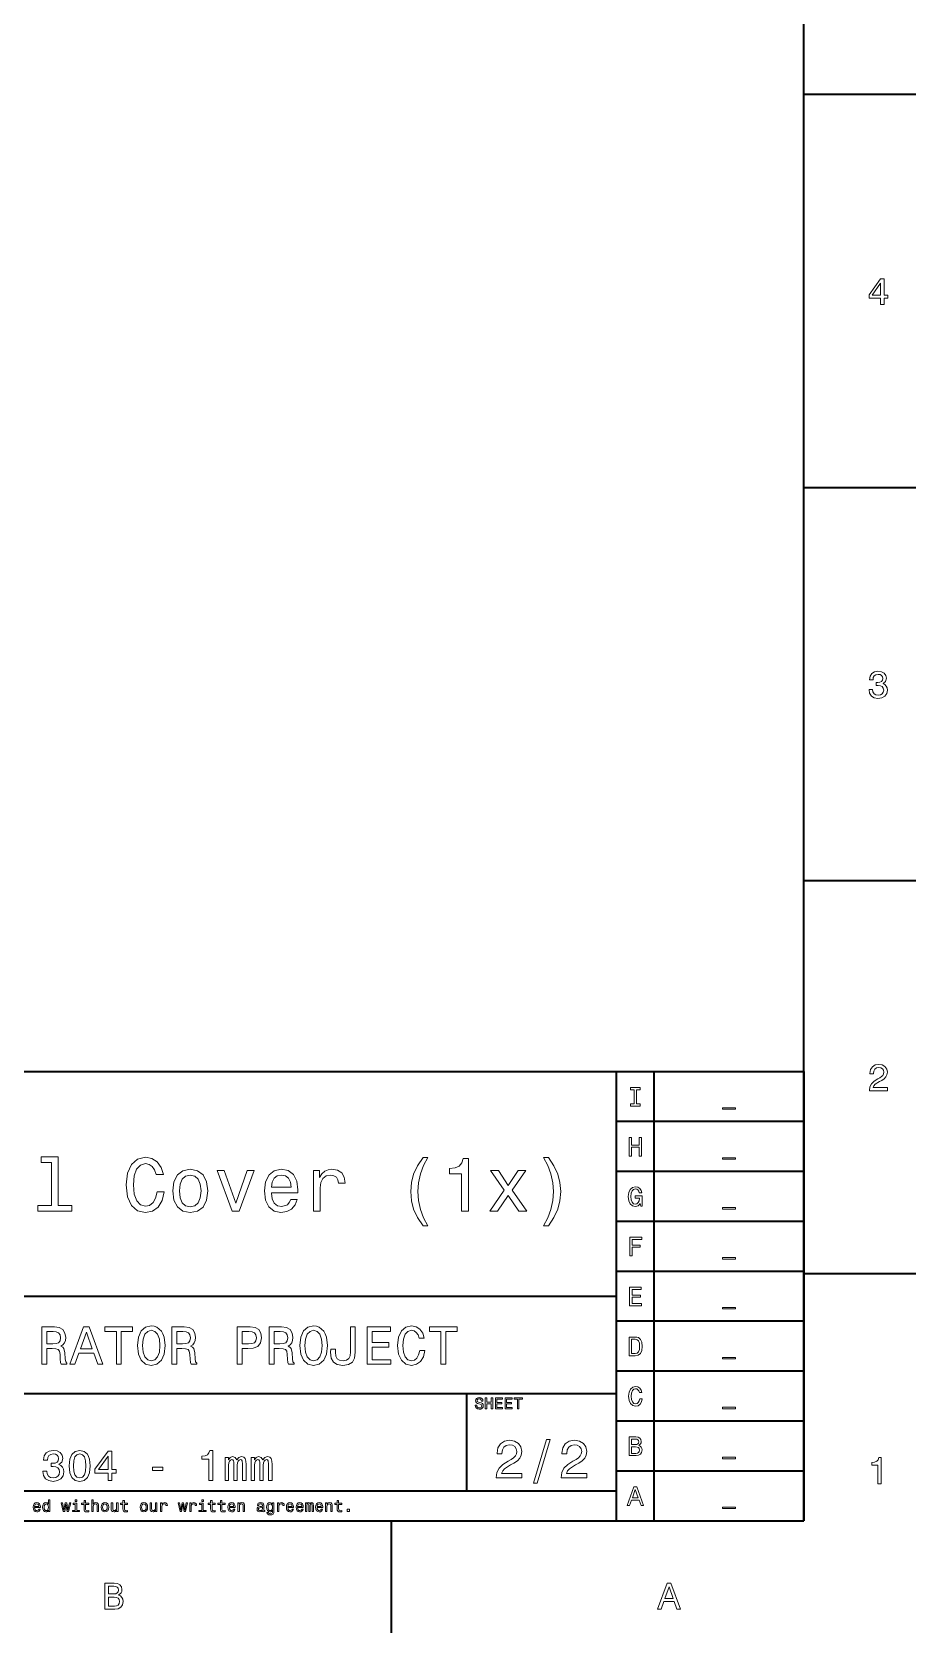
# Model space of a CAD drawing. Extents: x 0 to 1189, y 0 to 841.
# Drawn here: x 1065.9 to 1184, y 5 to 218.8 of the extents above; entities that cross this region are included whole.
import ezdxf

# ---------------------------------------------------------------- set-up
doc = ezdxf.new("R2010")
doc.units = 0

msp = doc.modelspace()

# ---------------------------------------------------------------- linework, layer by layer
at = {"color": 7, "lineweight": 35}
for p, q in [((1169, 20), (1169, 821)), ((979, 80), (1169, 80)), ((1144, 20), (1144, 80)), ((1149, 20), (1149, 80)), ((1169, 80), (1169, 20)), ((1144, 73.333336), (1169, 73.333336)), ((1144, 66.666664), (1169, 66.666664)), ((1144, 60), (1169, 60)), ((1144, 53.333332), (1169, 53.333332)), ((979, 50), (1144, 50)), ((1144, 46.666668), (1169, 46.666668)), ((1144, 40), (1169, 40)), ((979, 37), (1144, 37)), ((1144, 33.333332), (1169, 33.333332)), ((1144, 26.666666), (1169, 26.666666)), ((979, 24), (1144, 24)), ((20, 20), (1169, 20)), ((979, 20), (1169, 20))]:
    msp.add_line(p, q, dxfattribs=at)
at = {"color": 7, "lineweight": 35, "ltscale": 0.375}
for p, q in [((1169, 210.5), (1184, 210.5)), ((1169, 158), (1184, 158)), ((1169, 105.5), (1184, 105.5)), ((1169, 53), (1184, 53)), ((1113.900024, 20), (1113.900024, 5))]:
    msp.add_line(p, q, dxfattribs=at)
at = {"color": 7, "lineweight": 35, "ltscale": 0.325}
msp.add_line((1124, 24), (1124, 37), dxfattribs=at)
at = {"color": 7, "lineweight": 13}
for points in [[(1179.277344, 182.416794), (1179.731201, 182.416794), (1179.731201, 183.284225), (1180.230469, 183.284225), (1180.230469, 183.687683), (1179.731201, 183.687683), (1179.731201, 185.841141), (1179.272339, 185.841141), (1177.739136, 183.728027), (1177.739136, 183.284225), (1179.277344, 183.284225)], [(1178.16272, 183.687683), (1179.277344, 185.256134), (1179.277344, 183.687683)], [(1177.729004, 131.01622), (1177.729004, 130.980911), (1177.809692, 130.496765), (1178.046753, 130.133652), (1178.419922, 129.901657), (1178.914185, 129.815933), (1179.438721, 129.901657), (1179.832031, 130.123566), (1180.084229, 130.476593), (1180.175049, 130.930481), (1180.134644, 131.228027), (1180.023682, 131.470108), (1179.842163, 131.656708), (1179.600098, 131.792877), (1179.927856, 132.065216), (1180.043945, 132.498932), (1179.968262, 132.892303), (1179.751343, 133.18985), (1179.398315, 133.37645), (1178.914185, 133.442017), (1178.460327, 133.361313), (1178.112305, 133.13942), (1177.885376, 132.786392), (1177.809692, 132.317368), (1177.809692, 132.282074), (1178.258545, 132.282074), (1178.29895, 132.604828), (1178.430054, 132.836823), (1178.641846, 132.978027), (1178.939453, 133.028473), (1179.20166, 132.988113), (1179.393311, 132.882217), (1179.509277, 132.710739), (1179.554688, 132.47876), (1179.509277, 132.231628), (1179.388306, 132.065216), (1179.176514, 131.96434), (1178.889038, 131.934082), (1178.692261, 131.939133), (1178.692261, 131.54071), (1178.939453, 131.550797), (1179.257202, 131.505417), (1179.494141, 131.384369), (1179.635376, 131.187683), (1179.685791, 130.930481), (1179.630371, 130.63797), (1179.484131, 130.421112), (1179.252075, 130.284943), (1178.944458, 130.239563), (1178.626709, 130.289993), (1178.394775, 130.441284), (1178.248535, 130.683365), (1178.192993, 131.01622)], [(1177.769409, 77.416786), (1180.175049, 77.416786), (1180.175049, 77.850502), (1178.273682, 77.850502), (1178.379639, 78.087532), (1178.561157, 78.284218), (1179.120972, 78.642288), (1179.418579, 78.793587), (1179.751343, 79.010445), (1179.988403, 79.262604), (1180.124634, 79.560158), (1180.175049, 79.898056), (1180.089233, 80.321686), (1179.852295, 80.654541), (1179.489136, 80.866356), (1179.020142, 80.942001), (1178.536011, 80.85627), (1178.167847, 80.619232), (1177.930786, 80.240997), (1177.850098, 79.741714), (1177.850098, 79.671112), (1178.309082, 79.671112), (1178.309082, 79.711456), (1178.35437, 80.054398), (1178.490601, 80.306557), (1178.707397, 80.467941), (1178.994873, 80.523415), (1179.287354, 80.472984), (1179.504272, 80.346901), (1179.645508, 80.150215), (1179.695923, 79.903099), (1179.660645, 79.671112), (1179.564819, 79.474426), (1179.403442, 79.302956), (1179.181519, 79.151657), (1178.883911, 78.990273), (1178.389771, 78.677589), (1178.041748, 78.344742), (1177.834961, 77.941284), (1177.769409, 77.431915)], [(1146.334229, 75.659821), (1145.873169, 75.659821), (1145.873169, 75.357224), (1147.126709, 75.357224), (1147.126709, 75.659821), (1146.665649, 75.659821), (1146.665649, 77.554626), (1147.126709, 77.554626), (1147.126709, 77.857224), (1145.873169, 77.857224), (1145.873169, 77.554626), (1146.334229, 77.554626)], [(1158.132568, 75.140724), (1158.132568, 74.938995), (1159.867432, 74.938995), (1159.867432, 75.140724)], [(1145.664185, 68.690559), (1145.999268, 68.690559), (1145.999268, 69.864914), (1147.00061, 69.864914), (1147.00061, 68.690559), (1147.332031, 68.690559), (1147.332031, 71.190559), (1147.00061, 71.190559), (1147.00061, 70.171104), (1145.999268, 70.171104), (1145.999268, 71.190559), (1145.664185, 71.190559)], [(1068.49707, 67.829247), (1068.49707, 62.079971), (1066.671387, 62.079971), (1066.671387, 61.333572), (1071.200317, 61.333572), (1071.200317, 62.079971), (1069.384766, 62.079971), (1069.384766, 68.575645), (1067.105225, 68.575645), (1067.105225, 67.829247)], [(1082.5979, 63.935879), (1082.39624, 63.088615), (1082.063354, 62.483429), (1081.599365, 62.110229), (1081.054688, 61.989193), (1080.39917, 62.17075), (1079.884766, 62.715416), (1079.541748, 63.603024), (1079.430786, 64.833572), (1079.541748, 66.054031), (1079.874634, 66.951729), (1080.389038, 67.496399), (1081.054688, 67.688042), (1081.53894, 67.587173), (1081.952393, 67.304756), (1082.275146, 66.850861), (1082.49707, 66.225502), (1083.455322, 66.225502), (1083.15271, 67.183716), (1082.628174, 67.909943), (1081.912109, 68.363831), (1081.054688, 68.525215), (1079.985596, 68.273056), (1079.168579, 67.567001), (1078.644043, 66.407059), (1078.462524, 64.833572), (1078.644043, 63.260086), (1079.168579, 62.100143), (1079.985596, 61.384007), (1081.054688, 61.14193), (1081.992798, 61.333572), (1082.749268, 61.868156), (1083.283813, 62.745678), (1083.566284, 63.935879)], [(1118.132568, 59.386887), (1118.767944, 59.386887), (1118.193115, 60.456051), (1117.789551, 61.575645), (1117.537476, 62.755764), (1117.456787, 63.945965), (1117.537476, 65.136169), (1117.789551, 66.306198), (1118.193115, 67.435875), (1118.767944, 68.505043), (1118.132568, 68.505043), (1117.39624, 67.395531), (1116.881836, 66.296112), (1116.579224, 65.146255), (1116.488403, 63.945965), (1116.579224, 62.735588), (1116.881836, 61.595821), (1117.39624, 60.496395)], [(1134.886108, 59.386887), (1135.612305, 60.496395), (1136.126709, 61.595821), (1136.429321, 62.735588), (1136.530273, 63.945965), (1136.429321, 65.146255), (1136.126709, 66.296112), (1135.612305, 67.395531), (1134.886108, 68.505043), (1134.250732, 68.505043), (1134.815552, 67.435875), (1135.218994, 66.306198), (1135.46106, 65.136169), (1135.55188, 63.945965), (1135.46106, 62.755764), (1135.218994, 61.575645), (1134.80542, 60.456051), (1134.250732, 59.386887)], [(1158.132568, 68.47406), (1158.132568, 68.272331), (1159.867432, 68.272331), (1159.867432, 68.47406)], [(1084.685913, 64.036743), (1084.84729, 62.806194), (1085.311157, 61.898415), (1086.047485, 61.333572), (1087.036011, 61.14193), (1088.014404, 61.333572), (1088.750732, 61.888329), (1089.214722, 62.796108), (1089.386108, 64.036743), (1089.214722, 65.267288), (1088.750732, 66.185158), (1088.014404, 66.739914), (1087.036011, 66.941643), (1086.047485, 66.739914), (1085.311157, 66.175072), (1084.84729, 65.267288)], [(1092.644043, 61.333572), (1093.582153, 61.333572), (1095.559082, 66.75), (1094.641235, 66.75), (1093.118164, 62.382565), (1091.564819, 66.75), (1090.636841, 66.75)], [(1097.868896, 63.78458), (1101.419312, 63.78458), (1101.429321, 64.198128), (1101.267944, 65.35807), (1100.824219, 66.225502), (1100.118164, 66.75), (1099.180054, 66.941643), (1098.262207, 66.739914), (1097.556152, 66.175072), (1097.102295, 65.257202), (1096.940918, 64.046829), (1097.092163, 62.806194), (1097.546143, 61.898415), (1098.242065, 61.333572), (1099.14978, 61.14193), (1099.936523, 61.273052), (1100.582153, 61.615993), (1101.056152, 62.160664), (1101.328491, 62.886887), (1100.450928, 62.886887), (1100.269409, 62.483429), (1100.007202, 62.180836), (1099.260742, 61.938759), (1098.685791, 62.049709), (1098.252197, 62.402737), (1097.969727, 62.977665), (1097.868896, 63.754322)], [(1103.49707, 61.333572), (1104.384644, 61.333572), (1104.384644, 64.430115), (1104.475464, 65.176514), (1104.747803, 65.71109), (1105.19165, 66.033859), (1105.786743, 66.144814), (1106.230469, 66.074203), (1106.563354, 65.872475), (1106.765137, 65.529541), (1106.835693, 65.065559), (1107.733398, 65.065559), (1107.612305, 65.882561), (1107.279541, 66.467575), (1106.724731, 66.820602), (1105.968262, 66.941643), (1105.453857, 66.860947), (1105.01001, 66.659218), (1104.616699, 66.316284), (1104.303955, 65.852303), (1104.303955, 66.75), (1103.49707, 66.75)], [(1123.286743, 61.333572), (1124.20459, 61.333572), (1124.20459, 68.384003), (1123.518677, 68.384003), (1123.337158, 67.76873), (1122.973999, 67.355186), (1122.419312, 67.113113), (1121.65271, 67.032417), (1121.65271, 66.316284), (1123.286743, 66.316284)], [(1128.0979, 61.333572), (1129.489868, 63.441643), (1130.922119, 61.333572), (1131.991333, 61.333572), (1130.054688, 64.127518), (1131.880371, 66.75), (1130.851563, 66.75), (1129.530273, 64.783142), (1128.208862, 66.75), (1127.159912, 66.75), (1128.955322, 64.117432), (1127.059082, 61.333572)], [(1085.593628, 64.046829), (1085.684448, 64.954613), (1085.966797, 65.610229), (1086.420776, 66.013687), (1087.036011, 66.1549), (1087.641235, 66.013687), (1088.095093, 65.620316), (1088.377441, 64.954613), (1088.478394, 64.046829), (1088.377441, 63.12896), (1088.095093, 62.463257), (1087.641235, 62.059795), (1087.036011, 61.928673), (1086.420776, 62.059795), (1085.966797, 62.463257), (1085.684448, 63.12896)], [(1097.868896, 64.530975), (1097.979736, 65.226944), (1098.252197, 65.741356), (1098.665649, 66.054031), (1099.210327, 66.164986), (1099.744873, 66.054031), (1100.158447, 65.741356), (1100.410645, 65.226944), (1100.501465, 64.530975)], [(1147.15918, 62.35891), (1147.220459, 62.023895), (1147.400513, 62.023895), (1147.400513, 63.37476), (1146.489136, 63.37476), (1146.489136, 63.068565), (1147.051147, 63.068565), (1147.051147, 63.046951), (1147.007813, 62.715538), (1146.892578, 62.470581), (1146.716064, 62.315681), (1146.496338, 62.265251), (1146.251343, 62.33009), (1146.060425, 62.524616), (1145.937988, 62.845222), (1145.894775, 63.284702), (1145.934326, 63.720581), (1146.056885, 64.041183), (1146.251343, 64.23571), (1146.514404, 64.304153), (1146.694458, 64.268135), (1146.842163, 64.167267), (1146.950195, 63.997959), (1147.011475, 63.771015), (1147.368042, 63.771015), (1147.274414, 64.116837), (1147.0979, 64.376198), (1146.849365, 64.534698), (1146.536011, 64.592339), (1146.125244, 64.502281), (1145.815552, 64.239311), (1145.617432, 63.825047), (1145.54895, 63.273895), (1145.617432, 62.719139), (1145.815552, 62.304874), (1146.1073, 62.041908), (1146.474731, 61.955452), (1146.680054, 61.984268), (1146.86377, 62.056316), (1147.022217, 62.182396)], [(1158.132568, 61.807396), (1158.132568, 61.605667), (1159.867432, 61.605667), (1159.867432, 61.807396)], [(1145.761475, 55.357231), (1146.096436, 55.357231), (1146.096436, 56.506367), (1147.148315, 56.506367), (1147.148315, 56.805359), (1146.096436, 56.805359), (1146.096436, 57.554638), (1147.389771, 57.554638), (1147.389771, 57.857231), (1145.761475, 57.857231)], [(1158.132568, 55.140732), (1158.132568, 54.939003), (1159.867432, 54.939003), (1159.867432, 55.140732)], [(1145.743408, 48.690563), (1147.328491, 48.690563), (1147.328491, 48.993156), (1146.074829, 48.993156), (1146.074829, 49.839699), (1147.191528, 49.839699), (1147.191528, 50.138691), (1146.074829, 50.138691), (1146.074829, 50.88797), (1147.299683, 50.88797), (1147.299683, 51.190563), (1145.743408, 51.190563)], [(1158.132568, 48.474064), (1158.132568, 48.272335), (1159.867432, 48.272335), (1159.867432, 48.474064)], [(1067.213257, 40.881123), (1067.883301, 40.881123), (1067.883301, 42.992073), (1068.567749, 42.992073), (1069.072021, 42.970459), (1069.389038, 42.869595), (1069.562012, 42.631844), (1069.634033, 42.206772), (1069.670044, 41.558357), (1069.713257, 41.133286), (1069.799805, 40.881123), (1070.556274, 40.881123), (1070.556274, 41.018009), (1070.390503, 41.219738), (1070.332886, 41.594379), (1070.282471, 42.401295), (1070.160034, 42.999279), (1069.994263, 43.1866), (1069.734863, 43.323486), (1070.023071, 43.503601), (1070.224854, 43.755764), (1070.354492, 44.072765), (1070.397705, 44.454609), (1070.296875, 45.059795), (1070.008667, 45.513687), (1069.533203, 45.787464), (1068.884766, 45.881123), (1067.213257, 45.881123)], [(1068.697388, 45.26873), (1069.136963, 45.225502), (1069.446777, 45.088615), (1069.641235, 44.836452), (1069.706055, 44.440201), (1069.634033, 44.022331), (1069.439575, 43.770172), (1069.108154, 43.640488), (1068.654175, 43.604465), (1067.883301, 43.604465), (1067.883301, 45.26873)], [(1070.966919, 40.881123), (1071.629761, 40.881123), (1072.15564, 42.350864), (1074.151367, 42.350864), (1074.677246, 40.881123), (1075.354492, 40.881123), (1073.524536, 45.888329), (1072.789673, 45.888329)], [(1072.38623, 42.963257), (1073.157104, 45.167866), (1073.927979, 42.963257)], [(1077.162842, 40.881123), (1077.825684, 40.881123), (1077.825684, 45.275936), (1079.338623, 45.275936), (1079.338623, 45.881123), (1075.6427, 45.881123), (1075.6427, 45.275936), (1077.162842, 45.275936)], [(1079.979858, 43.381123), (1080.109497, 42.257202), (1080.484131, 41.428673), (1081.067749, 40.917145), (1081.831421, 40.744236), (1082.587891, 40.917145), (1083.178711, 41.428673), (1083.546143, 42.257202), (1083.682983, 43.381123), (1083.546143, 44.497837), (1083.387695, 44.951729), (1083.178711, 45.326366), (1082.587891, 45.837894), (1082.227661, 45.967579), (1081.831421, 46.018009), (1081.060547, 45.837894), (1080.476929, 45.333572), (1080.109497, 44.505043)], [(1080.671509, 43.381123), (1080.750732, 44.25288), (1080.988525, 44.894089), (1081.355957, 45.283138), (1081.831421, 45.420029), (1082.299805, 45.283138), (1082.667236, 44.886887), (1082.904907, 44.245674), (1082.991333, 43.381123), (1082.904907, 42.509365), (1082.667236, 41.868153), (1082.299805, 41.479107), (1081.831421, 41.349422), (1081.355957, 41.479107), (1080.988525, 41.868153), (1080.750732, 42.502159)], [(1084.562012, 40.881123), (1085.232056, 40.881123), (1085.232056, 42.992073), (1085.916504, 42.992073), (1086.420776, 42.970459), (1086.737793, 42.869595), (1086.910645, 42.631844), (1086.982788, 42.206772), (1087.018799, 41.558357), (1087.062012, 41.133286), (1087.148438, 40.881123), (1087.904907, 40.881123), (1087.904907, 41.018009), (1087.739258, 41.219738), (1087.681641, 41.594379), (1087.631104, 42.401295), (1087.508667, 42.999279), (1087.343018, 43.1866), (1087.083618, 43.323486), (1087.371826, 43.503601), (1087.573486, 43.755764), (1087.703247, 44.072765), (1087.74646, 44.454609), (1087.64563, 45.059795), (1087.357422, 45.513687), (1086.881836, 45.787464), (1086.233521, 45.881123), (1084.562012, 45.881123)], [(1086.046143, 45.26873), (1086.485596, 45.225502), (1086.79541, 45.088615), (1086.98999, 44.836452), (1087.05481, 44.440201), (1086.982788, 44.022331), (1086.788208, 43.770172), (1086.456787, 43.640488), (1086.00293, 43.604465), (1085.232056, 43.604465), (1085.232056, 45.26873)], [(1093.322754, 40.881123), (1093.985596, 40.881123), (1093.985596, 42.992073), (1094.720459, 42.992073), (1095.462524, 43.028095), (1096.053345, 43.280258), (1096.435181, 43.770172), (1096.564941, 44.440201), (1096.463989, 45.059795), (1096.175781, 45.513687), (1095.700317, 45.787464), (1095.05188, 45.881123), (1093.322754, 45.881123)], [(1094.871826, 45.26873), (1095.304077, 45.225502), (1095.621094, 45.088615), (1095.80835, 44.836452), (1095.873291, 44.440201), (1095.801147, 44.022331), (1095.606689, 43.770172), (1095.275269, 43.640488), (1094.821411, 43.604465), (1093.985596, 43.604465), (1093.985596, 45.26873)], [(1097.573486, 40.881123), (1098.24353, 40.881123), (1098.24353, 42.992073), (1098.927979, 42.992073), (1099.432373, 42.970459), (1099.749268, 42.869595), (1099.922241, 42.631844), (1099.994263, 42.206772), (1100.030273, 41.558357), (1100.073486, 41.133286), (1100.160034, 40.881123), (1100.916504, 40.881123), (1100.916504, 41.018009), (1100.750732, 41.219738), (1100.693115, 41.594379), (1100.6427, 42.401295), (1100.520264, 42.999279), (1100.354492, 43.1866), (1100.095093, 43.323486), (1100.383301, 43.503601), (1100.585083, 43.755764), (1100.714722, 44.072765), (1100.757935, 44.454609), (1100.657104, 45.059795), (1100.368896, 45.513687), (1099.893433, 45.787464), (1099.244995, 45.881123), (1097.573486, 45.881123)], [(1099.057617, 45.26873), (1099.497192, 45.225502), (1099.807007, 45.088615), (1100.001465, 44.836452), (1100.066284, 44.440201), (1099.994263, 44.022331), (1099.799805, 43.770172), (1099.468384, 43.640488), (1099.014404, 43.604465), (1098.24353, 43.604465), (1098.24353, 45.26873)], [(1101.665771, 43.381123), (1101.79541, 42.257202), (1102.170044, 41.428673), (1102.753662, 40.917145), (1103.517334, 40.744236), (1104.273804, 40.917145), (1104.864624, 41.428673), (1105.232056, 42.257202), (1105.368896, 43.381123), (1105.232056, 44.497837), (1105.073486, 44.951729), (1104.864624, 45.326366), (1104.273804, 45.837894), (1103.913574, 45.967579), (1103.517334, 46.018009), (1102.74646, 45.837894), (1102.162842, 45.333572), (1101.79541, 44.505043)], [(1102.357422, 43.381123), (1102.436646, 44.25288), (1102.674438, 44.894089), (1103.04187, 45.283138), (1103.517334, 45.420029), (1103.985596, 45.283138), (1104.353027, 44.886887), (1104.59082, 44.245674), (1104.677246, 43.381123), (1104.59082, 42.509365), (1104.353027, 41.868153), (1103.985596, 41.479107), (1103.517334, 41.349422), (1103.04187, 41.479107), (1102.674438, 41.868153), (1102.436646, 42.502159)], [(1108.430908, 42.538181), (1108.380493, 42.005043), (1108.229126, 41.637608), (1107.919312, 41.414265), (1107.443848, 41.349422), (1106.975586, 41.414265), (1106.665771, 41.623196), (1106.485596, 41.990631), (1106.435181, 42.523773), (1106.449585, 42.884003), (1105.801147, 42.884003), (1105.786743, 42.516571), (1105.873291, 41.716858), (1106.168579, 41.162102), (1106.680176, 40.852303), (1107.436646, 40.744236), (1108.185913, 40.852303), (1108.69751, 41.162102), (1108.992798, 41.709652), (1109.086548, 42.509365), (1109.086548, 45.881123), (1108.430908, 45.881123)], [(1110.678711, 40.881123), (1113.848755, 40.881123), (1113.848755, 41.486309), (1111.341553, 41.486309), (1111.341553, 43.179394), (1113.574951, 43.179394), (1113.574951, 43.777374), (1111.341553, 43.777374), (1111.341553, 45.275936), (1113.791138, 45.275936), (1113.791138, 45.881123), (1110.678711, 45.881123)], [(1117.696045, 42.739914), (1117.55188, 42.134724), (1117.314209, 41.70245), (1116.982788, 41.435879), (1116.59375, 41.349422), (1116.125366, 41.479107), (1115.757935, 41.868153), (1115.513062, 42.502159), (1115.433716, 43.381123), (1115.513062, 44.25288), (1115.750732, 44.894089), (1116.118164, 45.283138), (1116.59375, 45.420029), (1116.939575, 45.34798), (1117.234863, 45.146252), (1117.465454, 44.822044), (1117.624023, 44.375359), (1118.30835, 44.375359), (1118.092285, 45.059795), (1117.717651, 45.578529), (1117.206055, 45.902737), (1116.59375, 46.018009), (1115.830078, 45.837894), (1115.24646, 45.333572), (1114.871826, 44.505043), (1114.742065, 43.381123), (1114.871826, 42.257202), (1115.24646, 41.428673), (1115.830078, 40.917145), (1116.59375, 40.744236), (1117.263672, 40.881123), (1117.804077, 41.262966), (1118.185913, 41.889767), (1118.387695, 42.739914)], [(1120.534668, 40.881123), (1121.19751, 40.881123), (1121.19751, 45.275936), (1122.710449, 45.275936), (1122.710449, 45.881123), (1119.014404, 45.881123), (1119.014404, 45.275936), (1120.534668, 45.275936)], [(1146.496338, 44.523895), (1145.664185, 44.523895), (1145.664185, 42.023895), (1146.496338, 42.023895), (1146.889038, 42.103146), (1147.180786, 42.344501), (1147.36084, 42.737152), (1147.425781, 43.273895), (1147.368042, 43.821445), (1147.296021, 44.037582), (1147.19519, 44.210495), (1146.903442, 44.444645), (1146.712524, 44.502281)], [(1146.471069, 44.224903), (1146.744873, 44.170868), (1146.932251, 44.005165), (1147.043945, 43.709774), (1147.079956, 43.273895), (1147.040283, 42.852425), (1146.928589, 42.557037), (1146.737671, 42.380524), (1146.471069, 42.322887), (1145.999268, 42.322887), (1145.999268, 44.224903)], [(1158.132568, 41.807396), (1158.132568, 41.605667), (1159.867432, 41.605667), (1159.867432, 41.807396)], [(1125.309082, 35.413544), (1125.112427, 35.413544), (1125.15564, 35.184437), (1125.263672, 35.01585), (1125.430176, 34.914265), (1125.654907, 34.877522), (1125.877563, 34.912102), (1126.043945, 35.007202), (1126.149902, 35.156338), (1126.188721, 35.353024), (1126.156372, 35.530258), (1126.065552, 35.64481), (1125.918579, 35.720459), (1125.721924, 35.776657), (1125.553345, 35.817722), (1125.443115, 35.865273), (1125.380371, 35.934437), (1125.360962, 36.042507), (1125.380371, 36.139767), (1125.436646, 36.213257), (1125.523071, 36.262966), (1125.641968, 36.280258), (1125.762939, 36.258644), (1125.858032, 36.200287), (1125.920776, 36.103024), (1125.95105, 35.97118), (1126.147705, 35.97118), (1126.147705, 35.975502), (1126.113159, 36.178673), (1126.011475, 36.329971), (1125.851563, 36.425072), (1125.635498, 36.457493), (1125.440918, 36.425072), (1125.289673, 36.334293), (1125.192383, 36.193802), (1125.157837, 36.012245), (1125.185913, 35.850143), (1125.268066, 35.739914), (1125.397705, 35.666424), (1125.574951, 35.610229), (1125.75, 35.560516), (1125.881836, 35.512966), (1125.961792, 35.443802), (1125.989868, 35.331409), (1125.963989, 35.216858), (1125.896973, 35.130402), (1125.79541, 35.076366), (1125.663574, 35.059078), (1125.516602, 35.082851), (1125.404175, 35.152016), (1125.332886, 35.264408)], [(1126.450317, 34.918587), (1126.651245, 34.918587), (1126.651245, 35.623199), (1127.252197, 35.623199), (1127.252197, 34.918587), (1127.45105, 34.918587), (1127.45105, 36.418587), (1127.252197, 36.418587), (1127.252197, 35.806915), (1126.651245, 35.806915), (1126.651245, 36.418587), (1126.450317, 36.418587)], [(1127.79895, 34.918587), (1128.75, 34.918587), (1128.75, 35.100143), (1127.997803, 35.100143), (1127.997803, 35.608067), (1128.667847, 35.608067), (1128.667847, 35.787464), (1127.997803, 35.787464), (1127.997803, 36.23703), (1128.732666, 36.23703), (1128.732666, 36.418587), (1127.79895, 36.418587)], [(1129.100098, 34.918587), (1130.051147, 34.918587), (1130.051147, 35.100143), (1129.29895, 35.100143), (1129.29895, 35.608067), (1129.968994, 35.608067), (1129.968994, 35.787464), (1129.29895, 35.787464), (1129.29895, 36.23703), (1130.033813, 36.23703), (1130.033813, 36.418587), (1129.100098, 36.418587)], [(1130.755737, 34.918587), (1130.95459, 34.918587), (1130.95459, 36.23703), (1131.408447, 36.23703), (1131.408447, 36.418587), (1130.299683, 36.418587), (1130.299683, 36.23703), (1130.755737, 36.23703)], [(1147.083496, 36.286625), (1147.011475, 35.984032), (1146.892578, 35.767895), (1146.726929, 35.634609), (1146.532349, 35.591381), (1146.298218, 35.656223), (1146.114502, 35.850746), (1145.992065, 36.167751), (1145.952393, 36.607231), (1145.992065, 37.04311), (1146.11084, 37.363716), (1146.294556, 37.558239), (1146.532349, 37.626682), (1146.705322, 37.59066), (1146.853027, 37.489796), (1146.968262, 37.327694), (1147.047485, 37.104351), (1147.389771, 37.104351), (1147.281616, 37.446568), (1147.09436, 37.705933), (1146.838501, 37.868038), (1146.532349, 37.925674), (1146.150513, 37.835617), (1145.858765, 37.583454), (1145.671387, 37.169189), (1145.606567, 36.607231), (1145.671387, 36.045273), (1145.858765, 35.631008), (1146.150513, 35.375244), (1146.532349, 35.288788), (1146.867432, 35.357231), (1147.137573, 35.548153), (1147.328491, 35.861553), (1147.429321, 36.286625)], [(1158.132568, 35.140732), (1158.132568, 34.939003), (1159.867432, 34.939003), (1159.867432, 35.140732)], [(1127.904907, 25.700289), (1131.341553, 25.700289), (1131.341553, 26.319885), (1128.625366, 26.319885), (1128.776733, 26.658503), (1129.036011, 26.939482), (1129.835815, 27.45101), (1130.260864, 27.667147), (1130.736328, 27.976946), (1131.074951, 28.337177), (1131.269531, 28.762249), (1131.341553, 29.244957), (1131.218994, 29.850143), (1130.880371, 30.325649), (1130.361694, 30.628242), (1129.69165, 30.736313), (1129, 30.613834), (1128.474121, 30.275217), (1128.135498, 29.734871), (1128.020142, 29.021614), (1128.020142, 28.92075), (1128.675781, 28.92075), (1128.675781, 28.978386), (1128.740601, 29.4683), (1128.935181, 29.828531), (1129.244995, 30.059078), (1129.65564, 30.138329), (1130.073486, 30.066282), (1130.383301, 29.886168), (1130.585083, 29.605188), (1130.657104, 29.252163), (1130.606689, 28.92075), (1130.469727, 28.639771), (1130.239258, 28.394814), (1129.922241, 28.178675), (1129.497192, 27.948128), (1128.791138, 27.501442), (1128.293945, 27.025938), (1127.998535, 26.449568), (1127.904907, 25.721903)], [(1132.876099, 25.03026), (1133.373169, 25.03026), (1135.116699, 30.837177), (1134.612427, 30.837177)], [(1136.579224, 25.700289), (1140.015869, 25.700289), (1140.015869, 26.319885), (1137.299683, 26.319885), (1137.45105, 26.658503), (1137.710449, 26.939482), (1138.510132, 27.45101), (1138.935181, 27.667147), (1139.410645, 27.976946), (1139.749268, 28.337177), (1139.943848, 28.762249), (1140.015869, 29.244957), (1139.893433, 29.850143), (1139.55481, 30.325649), (1139.036011, 30.628242), (1138.365967, 30.736313), (1137.674438, 30.613834), (1137.148438, 30.275217), (1136.809814, 29.734871), (1136.69458, 29.021614), (1136.69458, 28.92075), (1137.35022, 28.92075), (1137.35022, 28.978386), (1137.415039, 29.4683), (1137.609497, 29.828531), (1137.919312, 30.059078), (1138.329956, 30.138329), (1138.747925, 30.066282), (1139.057617, 29.886168), (1139.259399, 29.605188), (1139.331421, 29.252163), (1139.281006, 28.92075), (1139.144165, 28.639771), (1138.913574, 28.394814), (1138.596558, 28.178675), (1138.171509, 27.948128), (1137.465454, 27.501442), (1136.968384, 27.025938), (1136.672974, 26.449568), (1136.579224, 25.721903)], [(1146.950195, 30.041426), (1147.202393, 30.250359), (1147.267212, 30.39085), (1147.288818, 30.563761), (1147.242065, 30.833933), (1147.101563, 31.028458), (1146.874634, 31.147333), (1146.557617, 31.190561), (1145.667847, 31.190561), (1145.667847, 28.690561), (1146.608032, 28.690561), (1146.942993, 28.740993), (1147.191528, 28.888687), (1147.346436, 29.122837), (1147.400513, 29.43984), (1147.368042, 29.652376), (1147.281616, 29.82889), (1147.141113, 29.958572)], [(1146.489136, 30.153097), (1145.999268, 30.153097), (1145.999268, 30.891569), (1146.517944, 30.891569), (1146.712524, 30.869957), (1146.849365, 30.805115), (1146.932251, 30.693443), (1146.96106, 30.527737), (1146.928589, 30.36203), (1146.842163, 30.246758), (1146.694458, 30.174711)], [(1067.342896, 26.616716), (1067.342896, 26.57637), (1067.435181, 26.023056), (1067.706055, 25.60807), (1068.132568, 25.342941), (1068.697388, 25.244957), (1069.296753, 25.342941), (1069.746338, 25.596542), (1070.034546, 26), (1070.138306, 26.518732), (1070.092163, 26.858791), (1069.965454, 27.135448), (1069.757935, 27.348703), (1069.481201, 27.504324), (1069.855835, 27.815563), (1069.988403, 28.311239), (1069.901978, 28.760807), (1069.654175, 29.100864), (1069.250732, 29.314121), (1068.697388, 29.38905), (1068.178711, 29.296831), (1067.781006, 29.043228), (1067.521606, 28.639771), (1067.435181, 28.103746), (1067.435181, 28.063402), (1067.94812, 28.063402), (1067.994263, 28.432278), (1068.144043, 28.697407), (1068.386108, 28.858791), (1068.726196, 28.916428), (1069.025879, 28.870317), (1069.244873, 28.749281), (1069.377441, 28.553314), (1069.429321, 28.288185), (1069.377441, 28.005764), (1069.239136, 27.815563), (1068.99707, 27.700289), (1068.668579, 27.665707), (1068.443726, 27.671471), (1068.443726, 27.216139), (1068.726196, 27.227667), (1069.089355, 27.175793), (1069.360229, 27.037464), (1069.521606, 26.812681), (1069.579224, 26.518732), (1069.515869, 26.184439), (1069.348633, 25.9366), (1069.083496, 25.780981), (1068.731934, 25.729107), (1068.368896, 25.786745), (1068.10376, 25.959656), (1067.936523, 26.236313), (1067.873169, 26.616716)], [(1070.876099, 27.314121), (1070.962524, 26.409224), (1071.233398, 25.763689), (1071.665649, 25.371759), (1072.265137, 25.244957), (1072.858765, 25.371759), (1073.291016, 25.763689), (1073.556152, 26.409224), (1073.648438, 27.314121), (1073.556152, 28.213257), (1073.446655, 28.570606), (1073.291016, 28.864553), (1072.858765, 29.256485), (1072.265137, 29.38905), (1071.665649, 29.256485), (1071.233398, 28.858791), (1070.962524, 28.213257)], [(1071.429321, 27.314121), (1071.475464, 28.011528), (1071.619629, 28.51297), (1071.878906, 28.806917), (1072.265137, 28.910664), (1072.645508, 28.806917), (1072.904907, 28.51297), (1073.04895, 28.011528), (1073.095093, 27.314121), (1073.04895, 26.610952), (1072.904907, 26.10951), (1072.645508, 25.815563), (1072.265137, 25.717581), (1071.878906, 25.815563), (1071.619629, 26.10951), (1071.475464, 26.610952)], [(1076.05188, 25.360231), (1076.570557, 25.360231), (1076.570557, 26.351585), (1077.141235, 26.351585), (1077.141235, 26.812681), (1076.570557, 26.812681), (1076.570557, 29.273777), (1076.046143, 29.273777), (1074.293945, 26.858791), (1074.293945, 26.351585), (1076.05188, 26.351585)], [(1074.778076, 26.812681), (1076.05188, 28.605188), (1076.05188, 26.812681)], [(1089.51001, 25.360231), (1090.034546, 25.360231), (1090.034546, 29.38905), (1089.642578, 29.38905), (1089.538818, 29.037464), (1089.331421, 28.801153), (1089.014404, 28.662825), (1088.576294, 28.616714), (1088.576294, 28.207493), (1089.51001, 28.207493)], [(1091.688721, 25.360231), (1092.15564, 25.360231), (1092.15564, 27.429396), (1092.184448, 27.740635), (1092.270874, 27.965418), (1092.403442, 28.097984), (1092.576294, 28.149857), (1092.714722, 28.103746), (1092.806885, 27.988474), (1092.853027, 27.792507), (1092.870239, 27.533142), (1092.870239, 25.360231), (1093.30835, 25.360231), (1093.30835, 27.429396), (1093.337158, 27.734871), (1093.423584, 27.959656), (1093.56189, 28.097984), (1093.734863, 28.149857), (1093.873169, 28.103746), (1093.965332, 27.988474), (1094.023071, 27.533142), (1094.023071, 25.360231), (1094.489868, 25.360231), (1094.489868, 27.49856), (1094.46106, 27.942364), (1094.368896, 28.282421), (1094.184448, 28.489914), (1093.884644, 28.564842), (1093.533081, 28.449568), (1093.262207, 28.115274), (1093.04895, 28.443806), (1092.69165, 28.564842), (1092.363037, 28.449568), (1092.138306, 28.126802), (1092.138306, 28.455332), (1091.688721, 28.455332)], [(1095.158447, 25.360231), (1095.625366, 25.360231), (1095.625366, 27.429396), (1095.654175, 27.740635), (1095.740601, 27.965418), (1095.873169, 28.097984), (1096.046143, 28.149857), (1096.184448, 28.103746), (1096.276611, 27.988474), (1096.322754, 27.792507), (1096.340088, 27.533142), (1096.340088, 25.360231), (1096.778076, 25.360231), (1096.778076, 27.429396), (1096.806885, 27.734871), (1096.893311, 27.959656), (1097.031738, 28.097984), (1097.20459, 28.149857), (1097.342896, 28.103746), (1097.435181, 27.988474), (1097.492798, 27.533142), (1097.492798, 25.360231), (1097.959595, 25.360231), (1097.959595, 27.49856), (1097.930786, 27.942364), (1097.838623, 28.282421), (1097.654175, 28.489914), (1097.354492, 28.564842), (1097.002808, 28.449568), (1096.731934, 28.115274), (1096.518677, 28.443806), (1096.161377, 28.564842), (1095.832886, 28.449568), (1095.608032, 28.126802), (1095.608032, 28.455332), (1095.158447, 28.455332)], [(1146.568359, 28.989553), (1145.999268, 28.989553), (1145.999268, 29.850504), (1146.536011, 29.850504), (1146.762939, 29.825287), (1146.925049, 29.74964), (1147.022217, 29.619957), (1147.054688, 29.432636), (1147.022217, 29.234509), (1146.932251, 29.097622), (1146.780884, 29.014769)], [(1158.132568, 28.474064), (1158.132568, 28.272335), (1159.867432, 28.272335), (1159.867432, 28.474064)], [(1178.90918, 24.916786), (1179.368042, 24.916786), (1179.368042, 28.442001), (1179.025146, 28.442001), (1178.934326, 28.134365), (1178.752808, 27.927593), (1178.475464, 27.806557), (1178.092163, 27.766211), (1178.092163, 27.40814), (1178.90918, 27.40814)], [(1081.976929, 26.680117), (1083.371704, 26.680117), (1083.371704, 27.135448), (1081.976929, 27.135448)], [(1145.404785, 22.023895), (1145.736206, 22.023895), (1145.999268, 22.758766), (1146.99707, 22.758766), (1147.26001, 22.023895), (1147.598633, 22.023895), (1146.683716, 24.527498), (1146.316284, 24.527498)], [(1146.114502, 23.064962), (1146.5, 24.167267), (1146.885376, 23.064962)], [(1066.245728, 21.739553), (1067.00647, 21.739553), (1067.008667, 21.828169), (1066.974121, 22.076729), (1066.879028, 22.262608), (1066.727661, 22.375), (1066.526611, 22.416065), (1066.329956, 22.372837), (1066.178711, 22.251801), (1066.081421, 22.055115), (1066.046875, 21.795748), (1066.079224, 21.529898), (1066.176514, 21.335373), (1066.325684, 21.214336), (1066.520142, 21.173269), (1066.688721, 21.201368), (1066.827148, 21.274855), (1066.928711, 21.391569), (1066.987061, 21.54719), (1066.79895, 21.54719), (1066.760132, 21.460733), (1066.703857, 21.395893), (1066.543945, 21.344019), (1066.420776, 21.367794), (1066.327881, 21.443443), (1066.267334, 21.566643), (1066.245728, 21.733068)], [(1066.245728, 21.899494), (1066.269409, 22.04863), (1066.327881, 22.158861), (1066.416382, 22.225864), (1066.533203, 22.24964), (1066.647705, 22.225864), (1066.736328, 22.158861), (1066.790405, 22.04863), (1066.809814, 21.899494)], [(1068.093628, 21.393732), (1068.093628, 21.214336), (1068.283936, 21.214336), (1068.283936, 22.766211), (1068.095825, 22.766211), (1068.095825, 22.197765), (1067.95105, 22.36203), (1067.862427, 22.400936), (1067.760864, 22.416065), (1067.577148, 22.372837), (1067.434448, 22.251801), (1067.341553, 22.057276), (1067.309082, 21.795748), (1067.341553, 21.534222), (1067.434448, 21.337536), (1067.577148, 21.214336), (1067.760864, 21.173269), (1067.862427, 21.1884), (1067.953125, 21.227304)], [(1067.793213, 22.245316), (1067.918579, 22.215057), (1068.013672, 22.130762), (1068.069946, 21.990273), (1068.091553, 21.795748), (1068.069946, 21.599062), (1068.013672, 21.458572), (1067.918579, 21.372118), (1067.793213, 21.344019), (1067.674316, 21.372118), (1067.583618, 21.458572), (1067.523071, 21.601225), (1067.503662, 21.795748), (1067.523071, 21.988111), (1067.583618, 22.128601), (1067.674316, 22.215057)], [(1070.257202, 21.214336), (1070.430176, 22.199926), (1070.603027, 21.214336), (1070.784546, 21.214336), (1071.069946, 22.375), (1070.88623, 22.375), (1070.693848, 21.389408), (1070.523071, 22.375), (1070.335083, 22.375), (1070.164307, 21.389408), (1069.971924, 22.375), (1069.790405, 22.375), (1070.075684, 21.214336)], [(1071.865234, 21.374279), (1071.865234, 22.336094), (1071.376831, 22.336094), (1071.376831, 22.17399), (1071.675049, 22.17399), (1071.675049, 21.374279), (1071.286011, 21.374279), (1071.286011, 21.214336), (1072.258667, 21.214336), (1072.258667, 21.374279)], [(1071.871826, 22.766211), (1071.670776, 22.766211), (1071.670776, 22.550072), (1071.871826, 22.550072)], [(1072.840088, 22.17399), (1072.840088, 21.592579), (1072.853027, 21.404537), (1072.913574, 21.274855), (1073.034668, 21.199207), (1073.23999, 21.173269), (1073.464722, 21.184076), (1073.464722, 21.348343), (1073.300415, 21.335373), (1073.151367, 21.352665), (1073.071289, 21.4067), (1073.036743, 21.497478), (1073.030273, 21.625), (1073.030273, 22.17399), (1073.464722, 22.17399), (1073.464722, 22.336094), (1073.030273, 22.336094), (1073.030273, 22.675432), (1072.840088, 22.675432), (1072.840088, 22.336094), (1072.511597, 22.336094), (1072.511597, 22.17399)], [(1073.88623, 21.214336), (1074.076416, 21.214336), (1074.076416, 21.884365), (1074.095825, 22.037823), (1074.158569, 22.150215), (1074.255737, 22.219379), (1074.385498, 22.245316), (1074.489258, 22.223701), (1074.554077, 22.165344), (1074.586426, 22.068083), (1074.59729, 21.9384), (1074.59729, 21.214336), (1074.787476, 21.214336), (1074.787476, 21.977304), (1074.778809, 22.130762), (1074.73999, 22.258286), (1074.612427, 22.375), (1074.413574, 22.416065), (1074.305542, 22.400936), (1074.212524, 22.359869), (1074.134766, 22.295029), (1074.076416, 22.206411), (1074.076416, 22.766211), (1073.88623, 22.766211)], [(1075.131104, 21.793587), (1075.165771, 21.529898), (1075.265137, 21.335373), (1075.422974, 21.214336), (1075.634766, 21.173269), (1075.84436, 21.214336), (1076.002197, 21.333212), (1076.101563, 21.527737), (1076.138306, 21.793587), (1076.101563, 22.057276), (1076.002197, 22.253962), (1075.84436, 22.372837), (1075.634766, 22.416065), (1075.422974, 22.372837), (1075.265137, 22.251801), (1075.165771, 22.057276)], [(1075.325684, 21.795748), (1075.345093, 21.990273), (1075.40564, 22.130762), (1075.50293, 22.217218), (1075.634766, 22.247478), (1075.764404, 22.217218), (1075.861694, 22.132925), (1075.922241, 21.990273), (1075.943848, 21.795748), (1075.922241, 21.599062), (1075.861694, 21.456411), (1075.764404, 21.369955), (1075.634766, 21.341858), (1075.50293, 21.369955), (1075.40564, 21.456411), (1075.345093, 21.599062)], [(1077.383301, 22.375), (1077.193115, 22.375), (1077.193115, 21.704971), (1077.171509, 21.549351), (1077.108765, 21.436958), (1077.011597, 21.367794), (1076.884033, 21.34618), (1076.782471, 21.363472), (1076.717651, 21.415344), (1076.680908, 21.503962), (1076.672241, 21.629322), (1076.672241, 22.375), (1076.482056, 22.375), (1076.482056, 21.61203), (1076.488525, 21.458572), (1076.529541, 21.331051), (1076.654907, 21.214336), (1076.855957, 21.173269), (1076.963989, 21.1884), (1077.056885, 21.227304), (1077.136963, 21.294308), (1077.201782, 21.391569), (1077.201782, 21.214336), (1077.383301, 21.214336)], [(1078.044678, 22.17399), (1078.044678, 21.592579), (1078.057617, 21.404537), (1078.118164, 21.274855), (1078.239258, 21.199207), (1078.44458, 21.173269), (1078.669312, 21.184076), (1078.669312, 21.348343), (1078.505127, 21.335373), (1078.355957, 21.352665), (1078.276001, 21.4067), (1078.241333, 21.497478), (1078.234863, 21.625), (1078.234863, 22.17399), (1078.669312, 22.17399), (1078.669312, 22.336094), (1078.234863, 22.336094), (1078.234863, 22.675432), (1078.044678, 22.675432), (1078.044678, 22.336094), (1077.716187, 22.336094), (1077.716187, 22.17399)], [(1080.335815, 21.793587), (1080.370361, 21.529898), (1080.469727, 21.335373), (1080.627563, 21.214336), (1080.839355, 21.173269), (1081.049072, 21.214336), (1081.206787, 21.333212), (1081.306274, 21.527737), (1081.343018, 21.793587), (1081.306274, 22.057276), (1081.206787, 22.253962), (1081.049072, 22.372837), (1080.839355, 22.416065), (1080.627563, 22.372837), (1080.469727, 22.251801), (1080.370361, 22.057276)], [(1080.530273, 21.795748), (1080.549805, 21.990273), (1080.610229, 22.130762), (1080.70752, 22.217218), (1080.839355, 22.247478), (1080.968994, 22.217218), (1081.066284, 22.132925), (1081.126831, 21.990273), (1081.148438, 21.795748), (1081.126831, 21.599062), (1081.066284, 21.456411), (1080.968994, 21.369955), (1080.839355, 21.341858), (1080.70752, 21.369955), (1080.610229, 21.456411), (1080.549805, 21.599062)], [(1082.587891, 22.375), (1082.397705, 22.375), (1082.397705, 21.704971), (1082.376099, 21.549351), (1082.313477, 21.436958), (1082.216187, 21.367794), (1082.088623, 21.34618), (1081.987061, 21.363472), (1081.922241, 21.415344), (1081.885498, 21.503962), (1081.876831, 21.629322), (1081.876831, 22.375), (1081.686646, 22.375), (1081.686646, 21.61203), (1081.693115, 21.458572), (1081.734131, 21.331051), (1081.859497, 21.214336), (1082.060547, 21.173269), (1082.168579, 21.1884), (1082.261597, 21.227304), (1082.341553, 21.294308), (1082.406372, 21.391569), (1082.406372, 21.214336), (1082.587891, 21.214336)], [(1083.065552, 21.214336), (1083.255859, 21.214336), (1083.255859, 21.877882), (1083.275269, 22.037823), (1083.333618, 22.152376), (1083.428711, 22.22154), (1083.556274, 22.245316), (1083.651367, 22.230186), (1083.722656, 22.186958), (1083.765869, 22.113472), (1083.781006, 22.014048), (1083.973389, 22.014048), (1083.94751, 22.189121), (1083.876099, 22.31448), (1083.757202, 22.390129), (1083.595093, 22.416065), (1083.484863, 22.398775), (1083.389771, 22.355547), (1083.305542, 22.282061), (1083.238525, 22.182636), (1083.238525, 22.375), (1083.065552, 22.375)], [(1085.871094, 21.214336), (1086.043945, 22.199926), (1086.216919, 21.214336), (1086.398438, 21.214336), (1086.683716, 22.375), (1086.5, 22.375), (1086.307739, 21.389408), (1086.136963, 22.375), (1085.948853, 22.375), (1085.778198, 21.389408), (1085.585815, 22.375), (1085.404175, 22.375), (1085.689575, 21.214336)], [(1086.969116, 21.214336), (1087.159302, 21.214336), (1087.159302, 21.877882), (1087.178711, 22.037823), (1087.237061, 22.152376), (1087.332153, 22.22154), (1087.459717, 22.245316), (1087.55481, 22.230186), (1087.626099, 22.186958), (1087.669312, 22.113472), (1087.684448, 22.014048), (1087.876831, 22.014048), (1087.850952, 22.189121), (1087.779541, 22.31448), (1087.660767, 22.390129), (1087.498657, 22.416065), (1087.388428, 22.398775), (1087.293213, 22.355547), (1087.208984, 22.282061), (1087.141968, 22.182636), (1087.141968, 22.375), (1086.969116, 22.375)], [(1088.780273, 21.374279), (1088.780273, 22.336094), (1088.29187, 22.336094), (1088.29187, 22.17399), (1088.590088, 22.17399), (1088.590088, 21.374279), (1088.20105, 21.374279), (1088.20105, 21.214336), (1089.173706, 21.214336), (1089.173706, 21.374279)], [(1088.786743, 22.766211), (1088.585815, 22.766211), (1088.585815, 22.550072), (1088.786743, 22.550072)], [(1089.755127, 22.17399), (1089.755127, 21.592579), (1089.768066, 21.404537), (1089.828613, 21.274855), (1089.949585, 21.199207), (1090.154907, 21.173269), (1090.379761, 21.184076), (1090.379761, 21.348343), (1090.215454, 21.335373), (1090.066284, 21.352665), (1089.986328, 21.4067), (1089.951782, 21.497478), (1089.945313, 21.625), (1089.945313, 22.17399), (1090.379761, 22.17399), (1090.379761, 22.336094), (1089.945313, 22.336094), (1089.945313, 22.675432), (1089.755127, 22.675432), (1089.755127, 22.336094), (1089.426514, 22.336094), (1089.426514, 22.17399)], [(1091.056274, 22.17399), (1091.056274, 21.592579), (1091.069214, 21.404537), (1091.129761, 21.274855), (1091.250732, 21.199207), (1091.456055, 21.173269), (1091.680908, 21.184076), (1091.680908, 21.348343), (1091.516602, 21.335373), (1091.367432, 21.352665), (1091.287476, 21.4067), (1091.25293, 21.497478), (1091.24646, 21.625), (1091.24646, 22.17399), (1091.680908, 22.17399), (1091.680908, 22.336094), (1091.24646, 22.336094), (1091.24646, 22.675432), (1091.056274, 22.675432), (1091.056274, 22.336094), (1090.727783, 22.336094), (1090.727783, 22.17399)], [(1092.268799, 21.739553), (1093.029541, 21.739553), (1093.031738, 21.828169), (1092.997192, 22.076729), (1092.9021, 22.262608), (1092.750732, 22.375), (1092.549805, 22.416065), (1092.353027, 22.372837), (1092.201782, 22.251801), (1092.104492, 22.055115), (1092.069946, 21.795748), (1092.102417, 21.529898), (1092.199585, 21.335373), (1092.348755, 21.214336), (1092.543335, 21.173269), (1092.711914, 21.201368), (1092.85022, 21.274855), (1092.951782, 21.391569), (1093.010132, 21.54719), (1092.822144, 21.54719), (1092.783203, 21.460733), (1092.727051, 21.395893), (1092.567017, 21.344019), (1092.443848, 21.367794), (1092.350952, 21.443443), (1092.290405, 21.566643), (1092.268799, 21.733068)], [(1092.268799, 21.899494), (1092.292603, 22.04863), (1092.350952, 22.158861), (1092.439575, 22.225864), (1092.556274, 22.24964), (1092.670776, 22.225864), (1092.759399, 22.158861), (1092.813477, 22.04863), (1092.832886, 21.899494)], [(1093.403564, 21.214336), (1093.59375, 21.214336), (1093.59375, 21.884365), (1093.613159, 22.037823), (1093.675903, 22.150215), (1093.773071, 22.219379), (1093.902832, 22.245316), (1094.006592, 22.223701), (1094.071411, 22.165344), (1094.10376, 22.068083), (1094.114624, 21.9384), (1094.114624, 21.214336), (1094.30481, 21.214336), (1094.30481, 21.977304), (1094.296143, 22.130762), (1094.257324, 22.258286), (1094.129761, 22.375), (1093.930908, 22.416065), (1093.820679, 22.400936), (1093.727783, 22.359869), (1093.647705, 22.290705), (1093.585083, 22.197765), (1093.585083, 22.375), (1093.403564, 22.375)], [(1096.695313, 21.365633), (1096.695313, 21.35915), (1096.706055, 21.285662), (1096.738525, 21.233789), (1096.874756, 21.192722), (1096.980591, 21.210014), (1096.980591, 21.356987), (1096.935181, 21.350504), (1096.874756, 21.378601), (1096.863892, 21.465057), (1096.863892, 22.065922), (1096.838013, 22.219379), (1096.762329, 22.32745), (1096.630493, 22.39229), (1096.44458, 22.416065), (1096.263062, 22.390129), (1096.129028, 22.316643), (1096.044678, 22.202089), (1096.016602, 22.050793), (1096.016602, 22.037823), (1096.187378, 22.037823), (1096.202515, 22.128601), (1096.25, 22.193443), (1096.327881, 22.232347), (1096.43811, 22.247478), (1096.544067, 22.236671), (1096.619629, 22.20425), (1096.665039, 22.148054), (1096.680176, 22.070244), (1096.671509, 21.979465), (1096.636963, 21.934076), (1096.550537, 21.912464), (1096.388428, 21.895172), (1096.202515, 21.856268), (1096.070679, 21.787104), (1095.99292, 21.679033), (1095.969116, 21.519091), (1095.990723, 21.37644), (1096.057739, 21.270533), (1096.165771, 21.203529), (1096.314941, 21.179754), (1096.515869, 21.225143)], [(1096.673706, 21.620676), (1096.647705, 21.508284), (1096.578613, 21.421829), (1096.474854, 21.365633), (1096.34729, 21.34618), (1096.265137, 21.356987), (1096.206787, 21.391569), (1096.170044, 21.452089), (1096.159302, 21.536383), (1096.167969, 21.61203), (1096.202515, 21.666065), (1096.34082, 21.726583), (1096.515869, 21.752522), (1096.673706, 21.804394)], [(1098.210449, 21.266209), (1098.210449, 22.375), (1098.028931, 22.375), (1098.028931, 22.186958), (1097.879761, 22.357708), (1097.78894, 22.400936), (1097.687378, 22.416065), (1097.503662, 22.372837), (1097.360962, 22.251801), (1097.268066, 22.057276), (1097.235596, 21.795748), (1097.268066, 21.532061), (1097.360962, 21.337536), (1097.503662, 21.214336), (1097.687378, 21.173269), (1097.791138, 21.1884), (1097.877563, 21.227304), (1098.028931, 21.391569), (1098.028931, 21.227304), (1098.011597, 21.097622), (1097.963989, 21.004683), (1097.873291, 20.950647), (1097.737061, 20.931194), (1097.618164, 20.944164), (1097.533936, 20.976583), (1097.484253, 21.03278), (1097.469116, 21.108429), (1097.2854, 21.108429), (1097.2854, 21.099783), (1097.313477, 20.961454), (1097.399902, 20.857708), (1097.538208, 20.790705), (1097.726318, 20.76693), (1097.95105, 20.799351), (1098.10022, 20.890129), (1098.184448, 21.047911)], [(1097.432373, 21.795748), (1097.451782, 21.988111), (1097.510132, 22.130762), (1097.600952, 22.215057), (1097.721924, 22.245316), (1097.849487, 22.215057), (1097.94458, 22.130762), (1098.00293, 21.988111), (1098.024536, 21.795748), (1098.00293, 21.599062), (1097.94458, 21.458572), (1097.849487, 21.372118), (1097.721924, 21.344019), (1097.600952, 21.372118), (1097.510132, 21.458572), (1097.451782, 21.601225)], [(1098.679443, 21.214336), (1098.869629, 21.214336), (1098.869629, 21.877882), (1098.88916, 22.037823), (1098.94751, 22.152376), (1099.042603, 22.22154), (1099.170044, 22.245316), (1099.265137, 22.230186), (1099.336548, 22.186958), (1099.379761, 22.113472), (1099.394897, 22.014048), (1099.58728, 22.014048), (1099.561279, 22.189121), (1099.48999, 22.31448), (1099.371094, 22.390129), (1099.208984, 22.416065), (1099.098755, 22.398775), (1099.003662, 22.355547), (1098.919434, 22.282061), (1098.852417, 22.182636), (1098.852417, 22.375), (1098.679443, 22.375)], [(1100.075684, 21.739553), (1100.836548, 21.739553), (1100.838745, 21.828169), (1100.804077, 22.076729), (1100.708984, 22.262608), (1100.557739, 22.375), (1100.356689, 22.416065), (1100.160034, 22.372837), (1100.008667, 22.251801), (1099.911499, 22.055115), (1099.876831, 21.795748), (1099.909302, 21.529898), (1100.006592, 21.335373), (1100.15564, 21.214336), (1100.35022, 21.173269), (1100.518799, 21.201368), (1100.657104, 21.274855), (1100.758667, 21.391569), (1100.817139, 21.54719), (1100.629028, 21.54719), (1100.590088, 21.460733), (1100.533936, 21.395893), (1100.374023, 21.344019), (1100.250732, 21.367794), (1100.157837, 21.443443), (1100.09729, 21.566643), (1100.075684, 21.733068)], [(1100.075684, 21.899494), (1100.099487, 22.04863), (1100.157837, 22.158861), (1100.24646, 22.225864), (1100.363159, 22.24964), (1100.477783, 22.225864), (1100.566406, 22.158861), (1100.620361, 22.04863), (1100.639893, 21.899494)], [(1101.376831, 21.739553), (1102.137695, 21.739553), (1102.139893, 21.828169), (1102.105225, 22.076729), (1102.010132, 22.262608), (1101.858887, 22.375), (1101.657837, 22.416065), (1101.461182, 22.372837), (1101.309814, 22.251801), (1101.212646, 22.055115), (1101.177979, 21.795748), (1101.210449, 21.529898), (1101.307739, 21.335373), (1101.456787, 21.214336), (1101.651367, 21.173269), (1101.819946, 21.201368), (1101.958252, 21.274855), (1102.059814, 21.391569), (1102.118286, 21.54719), (1101.930176, 21.54719), (1101.891235, 21.460733), (1101.835083, 21.395893), (1101.675171, 21.344019), (1101.552002, 21.367794), (1101.458984, 21.443443), (1101.398438, 21.566643), (1101.376831, 21.733068)], [(1101.376831, 21.899494), (1101.400635, 22.04863), (1101.458984, 22.158861), (1101.547607, 22.225864), (1101.664307, 22.24964), (1101.778931, 22.225864), (1101.867554, 22.158861), (1101.921509, 22.04863), (1101.94104, 21.899494)], [(1102.435913, 21.214336), (1102.611084, 21.214336), (1102.611084, 21.990273), (1102.621826, 22.106987), (1102.654297, 22.191282), (1102.703979, 22.240993), (1102.768799, 22.260447), (1102.820679, 22.243155), (1102.855225, 22.199926), (1102.872559, 22.12644), (1102.879028, 22.029179), (1102.879028, 21.214336), (1103.043335, 21.214336), (1103.043335, 21.990273), (1103.054077, 22.104826), (1103.086548, 22.189121), (1103.138428, 22.240993), (1103.203247, 22.260447), (1103.255127, 22.243155), (1103.289673, 22.199926), (1103.311279, 22.029179), (1103.311279, 21.214336), (1103.486328, 21.214336), (1103.486328, 22.016211), (1103.475586, 22.182636), (1103.44104, 22.310158), (1103.371826, 22.387968), (1103.259399, 22.416065), (1103.127563, 22.372837), (1103.026001, 22.247478), (1102.946045, 22.370676), (1102.812012, 22.416065), (1102.688843, 22.372837), (1102.604492, 22.251801), (1102.604492, 22.375), (1102.435913, 22.375)], [(1103.979248, 21.739553), (1104.73999, 21.739553), (1104.742188, 21.828169), (1104.70752, 22.076729), (1104.612427, 22.262608), (1104.461182, 22.375), (1104.260132, 22.416065), (1104.063477, 22.372837), (1103.912231, 22.251801), (1103.814941, 22.055115), (1103.780273, 21.795748), (1103.812744, 21.529898), (1103.910034, 21.335373), (1104.059204, 21.214336), (1104.253662, 21.173269), (1104.422241, 21.201368), (1104.560547, 21.274855), (1104.662231, 21.391569), (1104.720581, 21.54719), (1104.532471, 21.54719), (1104.493652, 21.460733), (1104.437378, 21.395893), (1104.277466, 21.344019), (1104.154297, 21.367794), (1104.061279, 21.443443), (1104.000854, 21.566643), (1103.979248, 21.733068)], [(1103.979248, 21.899494), (1104.00293, 22.04863), (1104.061279, 22.158861), (1104.149902, 22.225864), (1104.266602, 22.24964), (1104.381226, 22.225864), (1104.469849, 22.158861), (1104.523804, 22.04863), (1104.543335, 21.899494)], [(1105.113892, 21.214336), (1105.304077, 21.214336), (1105.304077, 21.884365), (1105.323608, 22.037823), (1105.38623, 22.150215), (1105.483521, 22.219379), (1105.613159, 22.245316), (1105.716919, 22.223701), (1105.781738, 22.165344), (1105.814209, 22.068083), (1105.824951, 21.9384), (1105.824951, 21.214336), (1106.015259, 21.214336), (1106.015259, 21.977304), (1106.006592, 22.130762), (1105.967651, 22.258286), (1105.840088, 22.375), (1105.641235, 22.416065), (1105.531006, 22.400936), (1105.43811, 22.359869), (1105.358154, 22.290705), (1105.29541, 22.197765), (1105.29541, 22.375), (1105.113892, 22.375)], [(1106.670166, 22.17399), (1106.670166, 21.592579), (1106.683105, 21.404537), (1106.743652, 21.274855), (1106.864624, 21.199207), (1107.069946, 21.173269), (1107.2948, 21.184076), (1107.2948, 21.348343), (1107.130493, 21.335373), (1106.981323, 21.352665), (1106.901367, 21.4067), (1106.866821, 21.497478), (1106.860352, 21.625), (1106.860352, 22.17399), (1107.2948, 22.17399), (1107.2948, 22.336094), (1106.860352, 22.336094), (1106.860352, 22.675432), (1106.670166, 22.675432), (1106.670166, 22.336094), (1106.341553, 22.336094), (1106.341553, 22.17399)], [(1108.014526, 21.214336), (1108.312744, 21.214336), (1108.312744, 21.536383), (1108.014526, 21.536383)], [(1158.132568, 21.807398), (1158.132568, 21.605669), (1159.867432, 21.605669), (1159.867432, 21.807398)], [(1077.43042, 10.057997), (1077.783447, 10.350504), (1077.874146, 10.54719), (1077.904419, 10.789265), (1077.838867, 11.167507), (1077.642212, 11.439841), (1077.324463, 11.606268), (1076.880737, 11.666786), (1075.63501, 11.666786), (1075.63501, 8.166786), (1076.951294, 8.166786), (1077.420288, 8.237391), (1077.768311, 8.444163), (1077.985107, 8.771974), (1078.060791, 9.215777), (1078.015381, 9.513328), (1077.894409, 9.760447), (1077.697632, 9.942002)], [(1076.784912, 10.214336), (1076.098999, 10.214336), (1076.098999, 11.248199), (1076.825195, 11.248199), (1077.097534, 11.217939), (1077.289185, 11.127161), (1077.405151, 10.970821), (1077.445557, 10.738832), (1077.400146, 10.506844), (1077.279053, 10.345461), (1077.072388, 10.244596)], [(1149.466797, 8.166786), (1149.930786, 8.166786), (1150.29895, 9.195604), (1151.695923, 9.195604), (1152.064087, 8.166786), (1152.538086, 8.166786), (1151.257202, 11.671829), (1150.742798, 11.671829)], [(1150.460327, 9.624279), (1151, 11.167507), (1151.539551, 9.624279)], [(1076.895874, 8.585374), (1076.098999, 8.585374), (1076.098999, 9.790706), (1076.850464, 9.790706), (1077.168091, 9.755403), (1077.395142, 9.649495), (1077.53125, 9.467939), (1077.57666, 9.205691), (1077.53125, 8.928313), (1077.405151, 8.73667), (1077.193359, 8.620677)]]:
    msp.add_lwpolyline(points, close=True, dxfattribs=at)

doc.saveas('drawing.dxf')
